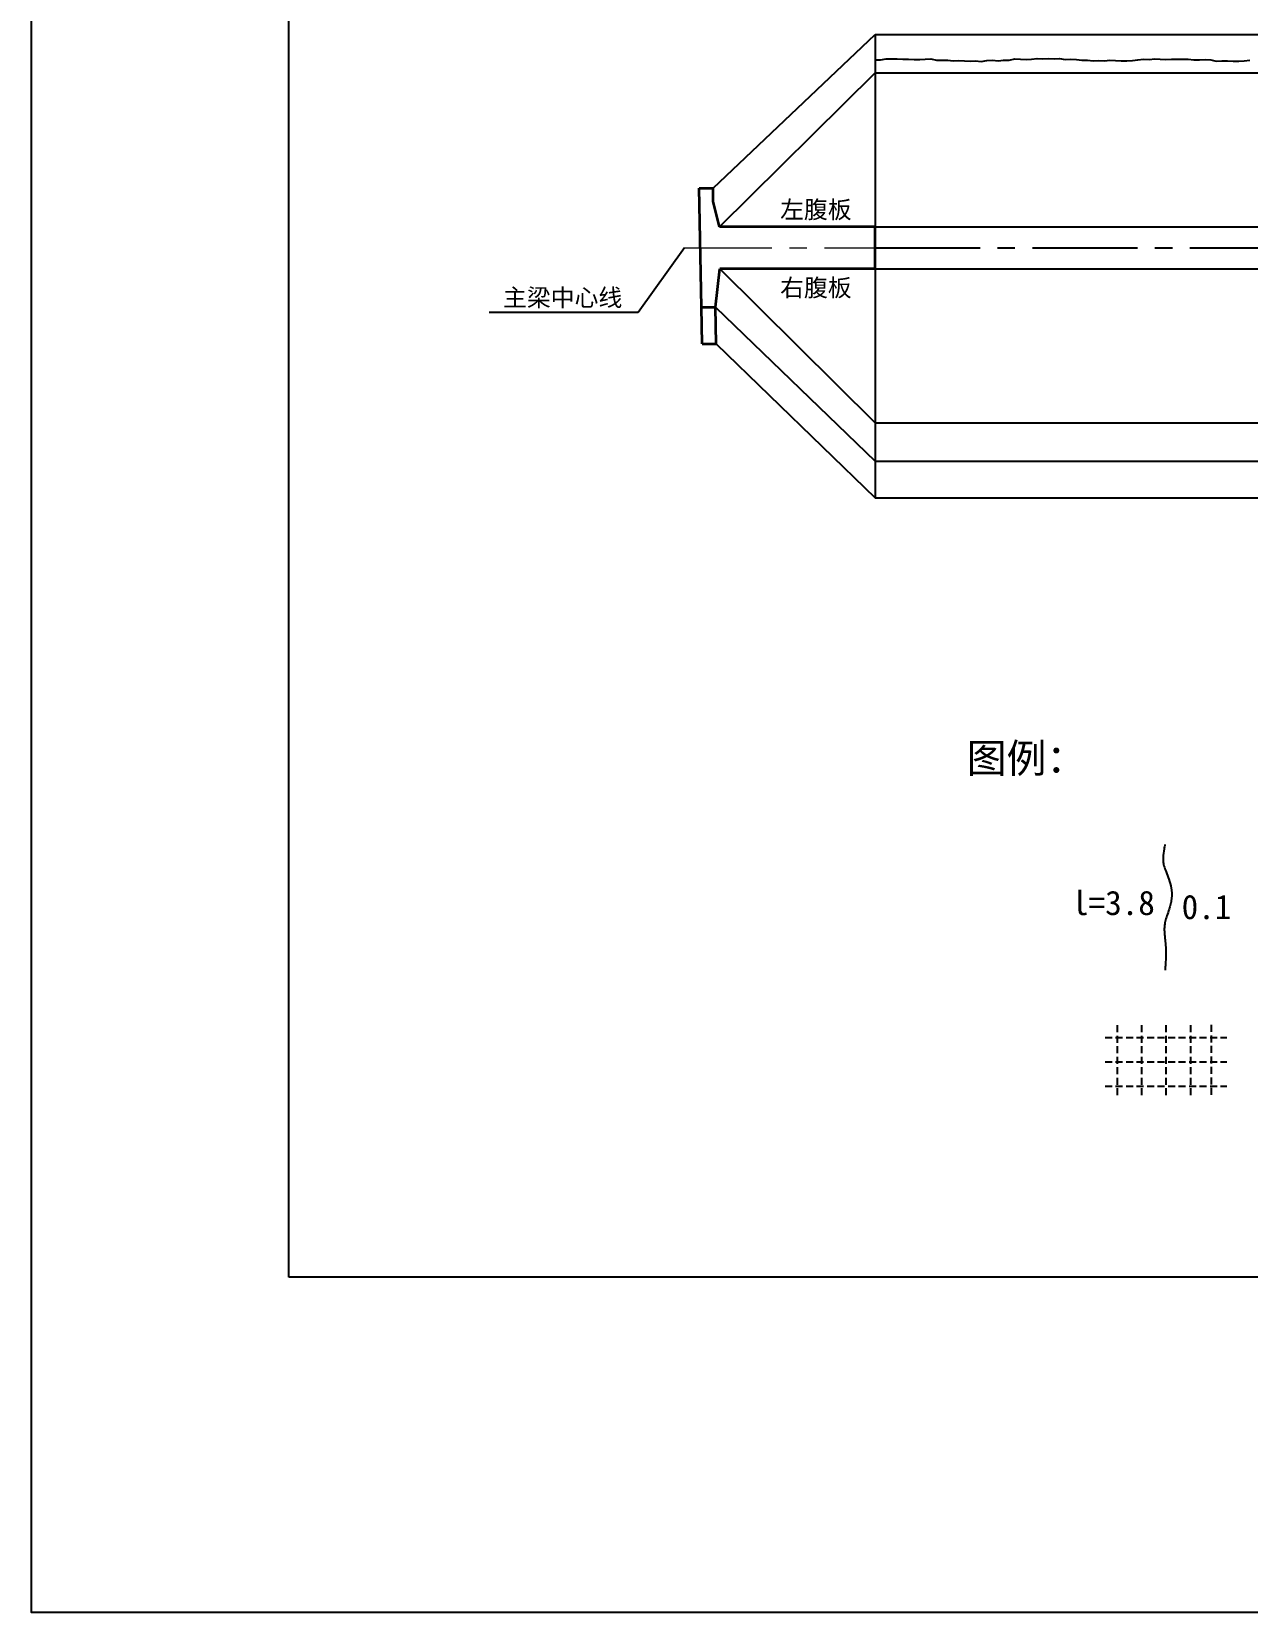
# Model space of a CAD drawing. Header units: millimetres. Extents: x -37 to 615, y -48 to 413.
# Drawn here: x -36.8 to 137, y -47.9 to 178 of the extents above; entities that cross this region are included whole.
import ezdxf

# ---------------------------------------------------------------- set-up
doc = ezdxf.new("R2010")
doc.units = ezdxf.units.MM
for name, pattern in [('CENTER', [2, 1.25, -0.25, 0.25, -0.25]), ('CENTER2', [1.125, 0.75, -0.125, 0.125, -0.125]), ('DASHED', [0.75, 0.5, -0.25])]:
    doc.linetypes.add(name, pattern=pattern)
doc.layers.add('图层1', color=7, linetype='Continuous')
doc.layers.add('轮廓', color=3, linetype='Continuous')
doc.layers.add('虚线', color=7, linetype='Continuous', lineweight=30)
doc.styles.get("Standard").update_dxf_attribs({"font": ''})
doc.styles.get('Standard').set_extended_font_data('SimSun')

msp = doc.modelspace()

# ---------------------------------------------------------------- linework, layer by layer
at = {"color": 0, "linetype": 'ByBlock'}
for p, q in [((0, 0), (0, 364.85)), ((529.17, 0), (0, 0))]:
    msp.add_line(p, q, dxfattribs=at)
at = {"color": 0}
for p, q in [((60.65, 155.59), (83.82, 177.59)), ((83.82, 177.59), (83.82, 111.34)), ((83.82, 177.59), (483.82, 177.59)), ((61.57, 150.08), (83.82, 172.09)), ((83.82, 172.09), (483.82, 172.09)), ((83.82, 150.09), (483.82, 150.09)), ((56.57, 147.09), (49.96, 137.83)), ((61.64, 144.09), (83.82, 122.09)), ((83.82, 144.09), (483.82, 144.09)), ((49.96, 137.83), (28.63, 137.83)), ((60.99, 138.59), (83.82, 116.59)), ((61.09, 133.34), (83.82, 111.34)), ((83.82, 122.09), (483.82, 122.09)), ((83.82, 116.59), (483.82, 116.59)), ((83.82, 111.34), (483.82, 111.34))]:
    msp.add_line(p, q, dxfattribs=at)
at = {"color": 1, "linetype": 'CENTER2', "ltscale": 20}
msp.add_line((83.82, 147.09), (483.82, 147.09), dxfattribs=at)
at = {"color": 1, "linetype": 'DASHED', "ltscale": 2}
for p, q in [((116.71, 34.25), (134.11, 34.25)), ((116.71, 34.25), (134.11, 34.25)), ((118.45, 35.99), (118.45, 25.55)), ((118.45, 35.99), (118.45, 25.55)), ((121.93, 35.99), (121.93, 25.55)), ((121.93, 35.99), (121.93, 25.55)), ((125.41, 35.99), (125.41, 25.55)), ((125.41, 35.99), (125.41, 25.55)), ((128.89, 35.99), (128.89, 25.55)), ((128.89, 35.99), (128.89, 25.55)), ((131.87, 36.02), (131.87, 25.57)), ((131.87, 36.02), (131.87, 25.57)), ((116.71, 30.77), (134.11, 30.77)), ((116.71, 30.77), (134.11, 30.77)), ((116.71, 27.29), (134.11, 27.29)), ((116.71, 27.29), (134.11, 27.29))]:
    msp.add_line(p, q, dxfattribs=at)
at = {"color": 3, "linetype": 'ByBlock'}
msp.add_lwpolyline([(-36.77, 413.19), (615.38, 413.19), (615.38, -47.93), (-36.77, -47.93)], close=True, dxfattribs=at)
at = {"color": 7}
msp.add_lwpolyline([(83.8, 173.97), (84.6, 173.95), (85.4, 174.09), (86.2, 174.1), (87, 174.11), (87.8, 174.04), (88.6, 174.04), (89.4, 173.99), (90.2, 174.02), (91, 174.04), (91.8, 174.08), (92.6, 173.89), (93.4, 173.92), (94.2, 173.92), (95, 173.8), (95.8, 173.87), (96.6, 173.81), (97.4, 173.75), (98.2, 173.83), (99, 173.71), (99.8, 173.87), (100.6, 173.91), (101.4, 173.81), (102.2, 173.91), (103, 173.9), (103.8, 174.09), (104.6, 174.04), (105.4, 173.98), (106.2, 174.03), (107, 174.16), (107.8, 174.09), (108.6, 174.14), (109.4, 174.1), (110.2, 174.13), (111, 174.02), (111.8, 174.05), (112.6, 174), (113.4, 173.9), (114.2, 173.89), (115, 173.82), (115.8, 173.87), (116.6, 173.81), (117.4, 173.88), (118.2, 173.86), (119, 173.83), (119.8, 173.82), (120.6, 173.85), (121.4, 173.97), (122.2, 174.03), (123, 174.02), (123.8, 174.08), (124.6, 174.03), (125.4, 174.01), (126.2, 174.05), (127, 174.05), (127.8, 174.04), (128.6, 174.06), (129.4, 173.95), (130.2, 173.93), (131, 173.98), (131.8, 173.94), (132.6, 173.78), (133.4, 173.82), (134.2, 173.82), (135, 173.78), (135.8, 173.74), (136.6, 173.79), (137.4, 173.9)], dxfattribs=at)
at = {"layer": '图层1', "lineweight": -2}
msp.add_open_spline([(125.25, 61.82), (125.22, 61.61), (125.18, 61.39), (125.07, 60.75), (125.02, 60.35), (124.99, 59.78), (125, 59.6), (125.02, 59.31), (125.03, 59.21), (125.06, 59), (125.09, 58.89), (125.19, 58.51), (125.29, 58.21), (125.54, 57.57), (125.69, 57.22), (125.96, 56.46), (126.09, 56.04), (126.21, 55.34), (126.24, 55.06), (126.25, 54.51), (126.23, 54.25), (126.16, 53.74), (126.11, 53.5), (126, 53.03), (125.93, 52.81), (125.76, 52.25), (125.64, 51.93), (125.45, 51.33), (125.36, 51.04), (125.27, 50.66), (125.24, 50.54), (125.21, 50.32), (125.2, 50.23), (125.18, 50.03), (125.17, 49.92), (125.17, 49.54), (125.18, 49.25), (125.23, 48.62), (125.27, 48.29), (125.33, 47.7), (125.35, 47.46), (125.38, 47), (125.39, 46.78), (125.4, 46.36), (125.4, 46.16), (125.39, 45.54), (125.37, 45.14), (125.32, 44.45), (125.3, 44.15), (125.27, 43.85)], degree=3, knots=[0, 0, 0, 0, 0.93103, 0.93103, 2.904338, 2.904338, 3.933552, 3.933552, 4.598026, 4.598026, 5.2625, 5.2625, 6.799065, 6.799065, 8.335629, 8.335629, 9.872194, 9.872194, 10.744529, 10.744529, 11.616864, 11.616864, 12.4892, 12.4892, 13.361535, 13.361535, 14.755665, 14.755665, 16.149795, 16.149795, 16.835641, 16.835641, 17.410365, 17.410365, 17.98509, 17.98509, 19.45733, 19.45733, 20.929571, 20.929571, 21.910052, 21.910052, 22.722819, 22.722819, 23.535585, 23.535585, 25.161117, 25.161117, 26.428502, 26.428502, 26.428502, 26.428502], dxfattribs=at)
msp.add_open_spline([(125.25, 61.82), (125.22, 61.61), (125.18, 61.39), (125.07, 60.75), (125.02, 60.35), (124.99, 59.78), (125, 59.6), (125.02, 59.31), (125.03, 59.21), (125.06, 59), (125.09, 58.89), (125.19, 58.51), (125.29, 58.21), (125.54, 57.57), (125.69, 57.22), (125.96, 56.46), (126.09, 56.04), (126.21, 55.34), (126.24, 55.06), (126.25, 54.51), (126.23, 54.25), (126.16, 53.74), (126.11, 53.5), (126, 53.03), (125.93, 52.81), (125.76, 52.25), (125.64, 51.93), (125.45, 51.33), (125.36, 51.04), (125.27, 50.66), (125.24, 50.54), (125.21, 50.32), (125.2, 50.23), (125.18, 50.03), (125.17, 49.92), (125.17, 49.54), (125.18, 49.25), (125.23, 48.62), (125.27, 48.29), (125.33, 47.7), (125.35, 47.46), (125.38, 47), (125.39, 46.78), (125.4, 46.36), (125.4, 46.16), (125.39, 45.54), (125.37, 45.14), (125.32, 44.45), (125.3, 44.15), (125.27, 43.85)], degree=3, knots=[0, 0, 0, 0, 0.93103, 0.93103, 2.904338, 2.904338, 3.933552, 3.933552, 4.598026, 4.598026, 5.2625, 5.2625, 6.799065, 6.799065, 8.335629, 8.335629, 9.872194, 9.872194, 10.744529, 10.744529, 11.616864, 11.616864, 12.4892, 12.4892, 13.361535, 13.361535, 14.755665, 14.755665, 16.149795, 16.149795, 16.835641, 16.835641, 17.410365, 17.410365, 17.98509, 17.98509, 19.45733, 19.45733, 20.929571, 20.929571, 21.910052, 21.910052, 22.722819, 22.722819, 23.535585, 23.535585, 25.161117, 25.161117, 26.428502, 26.428502, 26.428502, 26.428502], dxfattribs=at)
at = {"layer": '虚线', "linetype": 'CENTER', "lineweight": 18, "ltscale": 10}
msp.add_line((56.57, 147.09), (83.82, 147.09), dxfattribs=at)
at = {"layer": '轮廓', "color": 5, "lineweight": 35}
for p, q in [((58.99, 138.59), (58.65, 155.59)), ((58.65, 155.59), (60.65, 155.59)), ((60.69, 153.71), (60.65, 155.59)), ((61.57, 150.08), (60.69, 153.71)), ((83.82, 150.08), (61.57, 150.08)), ((83.82, 144.08), (83.82, 150.08)), ((60.99, 138.59), (61.63, 144.09)), ((83.82, 144.09), (61.63, 144.09)), ((58.99, 138.59), (60.99, 138.59)), ((59.09, 133.34), (58.99, 138.59)), ((61.09, 133.34), (60.99, 138.59)), ((59.09, 133.34), (61.09, 133.34))]:
    msp.add_line(p, q, dxfattribs=at)

# ---------------------------------------------------------------- texts
for s, p in [('左腹板', (70.24, 151.3)), ('右腹板', (70.24, 140.13)), ('主梁中心线', (30.63, 138.73))]:
    msp.add_text(s, height=2.5).set_placement(p)
at = {"layer": '图层1', "lineweight": -2, "attachment_point": 1}
for s, insert, char_height in [('图例：', (96.91, 76.23), 4.178), ('图例：', (96.91, 76.23), 4.178), ('l=3.8', (111.98, 55.21), 3.481), ('l=3.8', (111.98, 55.21), 3.481), ('0.1', (127.65, 54.63), 3.481), ('0.1', (127.65, 54.63), 3.481)]:
    msp.add_mtext(s, dxfattribs=dict(at, insert=insert, char_height=char_height))

doc.saveas('drawing.dxf')
